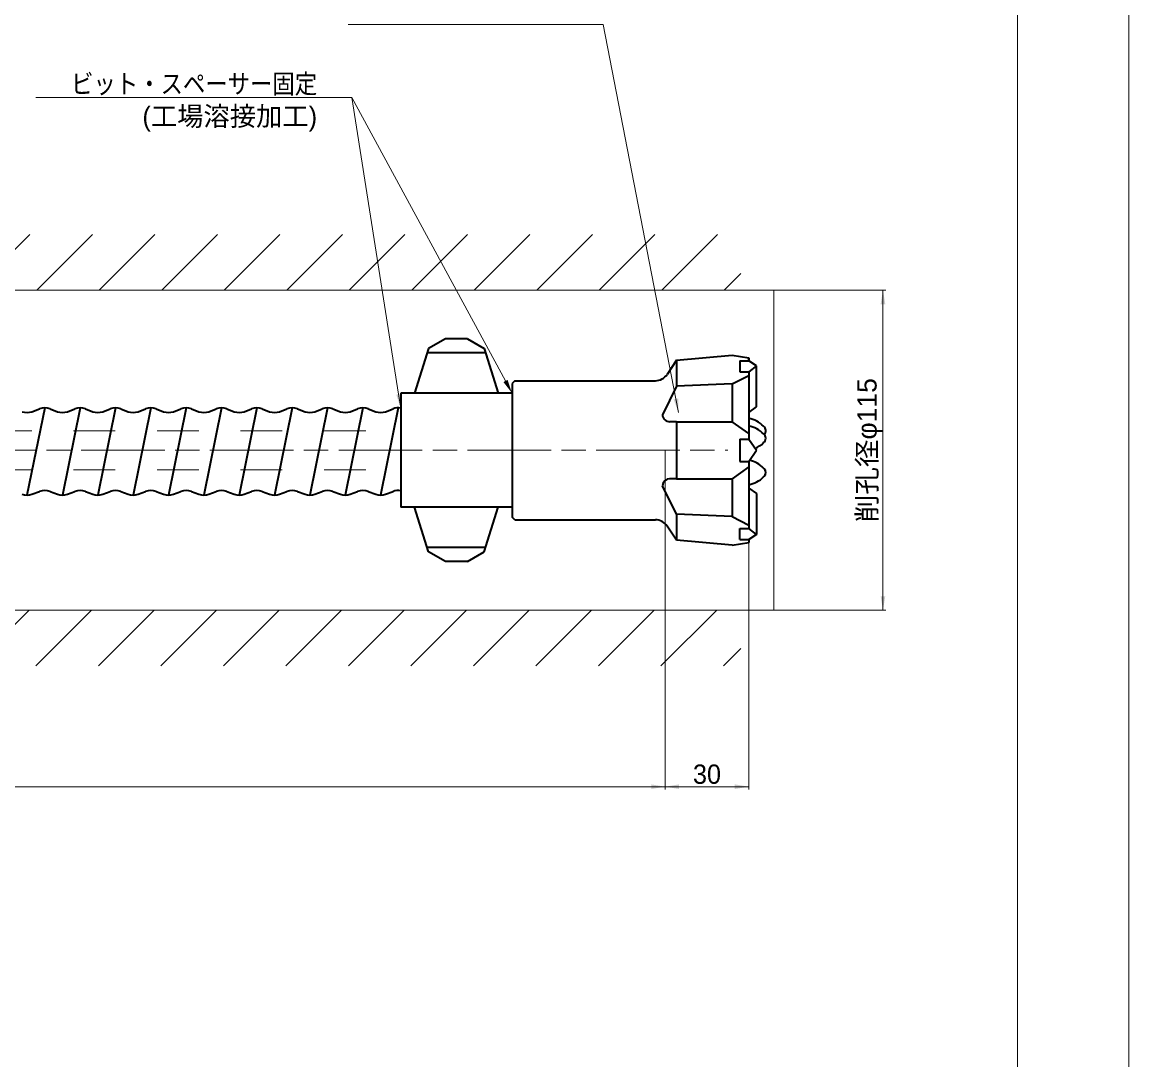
# Model space of a CAD drawing. Units: millimetres at full size, sheet at 1:2.5; details may follow other scales. Extents: x 2197 to 3877, y 1207 to 2409.
# Drawn here: x 3479 to 3876.5, y 1808.9 to 2181.8 of the extents above; entities that cross this region are included whole.
import ezdxf
from ezdxf.enums import TextEntityAlignment as Align

# ---------------------------------------------------------------- set-up
doc = ezdxf.new("R2010")
doc.units = ezdxf.units.MM
doc.header["$LTSCALE"] = 2.5
doc.linetypes.add('CHAIN', pattern=[18.5, 12, -1.5, 3.5, -1.5])
doc.linetypes.add('DASHED_SPACED', pattern=[12, 6, -6])
for name, color, linetype, lineweight in [('1外形線', 7, 'Continuous', 35), ('2細い実線', 3, 'Continuous', 20), ('3隠れ線', 2, 'DASHED_SPACED', 13), ('4中心線', 1, 'CHAIN', 15), ('6寸法線', 4, 'Continuous', 13), ('7 枠・タイトル', 7, 'Continuous', 13)]:
    doc.layers.add(name, color=color, linetype=linetype, lineweight=lineweight)
doc.styles.add('ＭＳ Ｐゴシック', font='')
doc.styles.get('ＭＳ Ｐゴシック').set_extended_font_data('MS PGothic')
pattern_1 = [(45, (2730.915, 2140.355), (-11.22532, 11.22532), [])]

# ---------------------------------------------------------------- blocks, each defined once
blk = doc.blocks.new('filled_arrow')
at = {"color": 0, "linetype": 'Continuous', "lineweight": -2}
blk.add_solid([(7.5, 1.25), (0, 0), (7.5, -1.25)], dxfattribs=at)

msp = doc.modelspace()

# ---------------------------------------------------------------- hatches: boundary and pattern name
at = {"layer": '2細い実線', "lineweight": 13}
h = msp.add_hatch(dxfattribs=at)
h.set_pattern_fill('USER', color=256, style=0, pattern_type=2)
h.set_pattern_definition(pattern_1)
h.paths.add_polyline_path([(2603.108, 2085.479), (2603.108, 2105.479), (3737.197, 2105.479), (3737.197, 2085.479), (3287.457, 2085.479), (3287.457, 2092.979), (3277.457, 2092.979), (3277.457, 2085.479)])
h = msp.add_hatch(dxfattribs=at)
h.set_pattern_fill('USER', color=256, style=0, pattern_type=2)
h.set_pattern_definition(pattern_1)
h.paths.add_polyline_path([(2603.279, 1950.479), (2603.214, 1970.479), (3277.457, 1970.479), (3277.457, 1962.979), (3287.457, 1962.979), (3287.457, 1970.479), (3737.197, 1970.479), (3737.197, 1950.479)])

# ---------------------------------------------------------------- linework, layer by layer
at = {"layer": '1外形線'}
for p, q in [((3631.017, 2067.979), (3624.99, 2064.5)), ((3638.963, 2067.979), (3631.017, 2067.979)), ((3638.963, 2067.979), (3644.99, 2064.5)), ((3624.99, 2064.5), (3619.99, 2048.479)), ((3644.99, 2064.5), (3649.99, 2048.479)), ((3645.465, 2062.979), (3624.516, 2062.979)), ((3713.99, 2060.339), (3710.687, 2055.255)), ((3713.99, 2060.339), (3733.99, 2062.089)), ((3713.99, 2060.339), (3713.99, 2050.971)), ((3733.99, 2062.089), (3739.99, 2061.198)), ((3736.79, 2060.099), (3739.99, 2060.099)), ((3736.79, 2060.099), (3736.79, 2056.102)), ((3739.99, 2061.198), (3739.99, 2060.099)), ((3739.99, 2061.198), (3739.99, 2060.099)), ((3739.99, 2060.099), (3739.99, 2061.198)), ((3742.79, 2058.299), (3739.99, 2060.099)), ((3736.79, 2056.102), (3739.99, 2056.102)), ((3742.79, 2058.299), (3739.99, 2056.102)), ((3739.99, 2056.102), (3739.99, 2031.979)), ((3739.99, 2056.102), (3739.99, 2031.979)), ((3742.79, 2043.585), (3742.79, 2058.294)), ((3655.99, 2052.979), (3654.99, 2051.979)), ((3654.99, 2051.979), (3654.99, 2003.979)), ((3655.99, 2052.979), (3706.494, 2052.979)), ((3733.99, 2051.844), (3713.99, 2050.971)), ((3733.99, 2051.844), (3739.99, 2054.853)), ((3733.99, 2051.844), (3739.99, 2054.853)), ((3733.99, 2051.844), (3733.99, 2038.236)), ((3654.99, 2048.479), (3614.99, 2048.479)), ((3614.99, 2048.479), (3614.99, 2007.479)), ((3654.99, 2048.479), (3654.99, 2007.479)), ((3713.99, 2050.971), (3708.99, 2040.735)), ((3487.125, 2043.193), (3480.764, 2011.853)), ((3499.814, 2043.193), (3493.464, 2011.853)), ((3512.525, 2043.193), (3506.164, 2011.853)), ((3525.214, 2043.193), (3518.864, 2011.853)), ((3537.925, 2043.193), (3531.564, 2011.853)), ((3550.614, 2043.193), (3544.264, 2011.853)), ((3563.325, 2043.193), (3556.964, 2011.853)), ((3576.014, 2043.193), (3569.664, 2011.853)), ((3588.725, 2043.193), (3582.364, 2011.853)), ((3601.414, 2043.193), (3595.064, 2011.853)), ((3614.125, 2043.193), (3607.764, 2011.853)), ((3739.99, 2041.574), (3742.79, 2043.585)), ((3482.555, 2041.835), (3485.219, 2042.874)), ((3489.056, 2042.882), (3491.718, 2041.835)), ((3495.255, 2041.835), (3497.919, 2042.874)), ((3501.756, 2042.882), (3504.418, 2041.835)), ((3507.955, 2041.835), (3510.619, 2042.874)), ((3514.456, 2042.882), (3517.118, 2041.835)), ((3520.655, 2041.835), (3523.319, 2042.874)), ((3527.156, 2042.882), (3529.818, 2041.835)), ((3533.355, 2041.835), (3536.019, 2042.874)), ((3539.856, 2042.882), (3542.518, 2041.835)), ((3546.055, 2041.835), (3548.719, 2042.874)), ((3552.556, 2042.882), (3555.218, 2041.835)), ((3558.755, 2041.835), (3561.419, 2042.874)), ((3565.256, 2042.882), (3567.918, 2041.835)), ((3571.455, 2041.835), (3574.119, 2042.874)), ((3577.956, 2042.882), (3580.618, 2041.835)), ((3584.155, 2041.835), (3586.819, 2042.874)), ((3590.656, 2042.882), (3593.318, 2041.835)), ((3596.855, 2041.835), (3599.519, 2042.874)), ((3603.356, 2042.882), (3606.018, 2041.835)), ((3609.555, 2041.835), (3612.219, 2042.874)), ((3713.99, 2038.236), (3711.489, 2038.236)), ((3713.99, 2038.236), (3713.99, 2017.723)), ((3713.99, 2038.236), (3733.99, 2038.236)), ((3739.99, 2033.979), (3733.99, 2038.236)), ((3736.79, 2031.979), (3739.99, 2031.979)), ((3736.79, 2031.979), (3736.79, 2023.979)), ((3739.99, 2031.979), (3742.77, 2027.979)), ((3739.99, 2023.979), (3742.77, 2027.979)), ((3736.79, 2023.979), (3739.99, 2023.979)), ((3739.99, 2023.979), (3739.99, 1999.856)), ((3739.99, 2023.979), (3739.99, 1999.856)), ((3739.99, 2021.979), (3733.99, 2017.723)), ((3713.99, 2017.723), (3711.489, 2017.723)), ((3713.99, 2017.723), (3733.99, 2017.723)), ((3733.99, 2017.723), (3733.99, 2004.114)), ((3482.555, 2012.145), (3485.219, 2013.184)), ((3489.056, 2013.192), (3491.718, 2012.145)), ((3495.255, 2012.145), (3497.919, 2013.184)), ((3501.756, 2013.192), (3504.418, 2012.145)), ((3507.955, 2012.145), (3510.619, 2013.184)), ((3514.456, 2013.192), (3517.118, 2012.145)), ((3520.655, 2012.145), (3523.319, 2013.184)), ((3527.156, 2013.192), (3529.818, 2012.145)), ((3533.355, 2012.145), (3536.019, 2013.184)), ((3539.856, 2013.192), (3542.518, 2012.145)), ((3546.055, 2012.145), (3548.719, 2013.184)), ((3552.556, 2013.192), (3555.218, 2012.145)), ((3558.755, 2012.145), (3561.419, 2013.184)), ((3565.256, 2013.192), (3567.918, 2012.145)), ((3571.455, 2012.145), (3574.119, 2013.184)), ((3577.956, 2013.192), (3580.618, 2012.145)), ((3584.155, 2012.145), (3586.819, 2013.184)), ((3590.656, 2013.192), (3593.318, 2012.145)), ((3596.855, 2012.145), (3599.519, 2013.184)), ((3603.356, 2013.192), (3606.018, 2012.145)), ((3609.555, 2012.145), (3612.219, 2013.184)), ((3713.99, 2004.988), (3708.99, 2015.224)), ((3739.99, 2014.384), (3742.77, 2012.388)), ((3742.77, 2012.388), (3742.77, 1997.659)), ((3654.99, 2007.479), (3614.99, 2007.479)), ((3624.99, 1991.459), (3619.99, 2007.479)), ((3644.99, 1991.459), (3649.99, 2007.479)), ((3655.99, 2002.979), (3654.99, 2003.979)), ((3713.99, 2004.988), (3713.99, 1995.62)), ((3733.99, 2004.114), (3713.99, 2004.988)), ((3733.99, 2004.114), (3739.99, 2001.106)), ((3655.99, 2002.979), (3706.494, 2002.979)), ((3713.99, 1995.62), (3710.687, 2000.704)), ((3736.79, 1999.856), (3739.99, 1999.856)), ((3736.79, 1995.86), (3736.79, 1999.856)), ((3742.77, 1997.659), (3739.99, 1999.856)), ((3713.99, 1997.979), (3713.99, 1995.882)), ((3733.99, 1993.87), (3713.99, 1995.62)), ((3736.79, 1995.86), (3739.99, 1995.86)), ((3742.77, 1997.659), (3739.99, 1995.86)), ((3739.99, 1995.86), (3739.99, 1994.76)), ((3739.99, 1995.86), (3739.99, 1994.76)), ((3645.465, 1992.979), (3624.516, 1992.979)), ((3631.017, 1987.979), (3624.99, 1991.459)), ((3638.963, 1987.979), (3644.99, 1991.459)), ((3733.99, 1993.87), (3739.99, 1994.76)), ((3638.963, 1987.979), (3631.017, 1987.979))]:
    msp.add_line(p, q, dxfattribs=at)
for centre, radius, start, end in [((3706.494, 2057.979), 5, 270, 326.98559), ((3487.148, 2037.193), 6, 71.46161, 108.75705), ((3499.848, 2037.193), 6, 71.46161, 108.75705), ((3512.548, 2037.193), 6, 71.46161, 108.75705), ((3525.248, 2037.193), 6, 71.46161, 108.75705), ((3537.948, 2037.193), 6, 71.46161, 108.75705), ((3550.648, 2037.193), 6, 71.46161, 108.75705), ((3563.348, 2037.193), 6, 71.46161, 108.75705), ((3576.048, 2037.193), 6, 71.46161, 108.75705), ((3588.748, 2037.193), 6, 71.46161, 108.75705), ((3601.448, 2037.193), 6, 71.46161, 108.75705), ((3614.148, 2037.193), 6, 81.93363, 108.75705), ((3480.787, 2047.043), 5.5, 251.24295, 288.75705), ((3493.487, 2047.043), 5.5, 251.24295, 288.75705), ((3506.187, 2047.043), 5.5, 251.24295, 288.75705), ((3518.887, 2047.043), 5.5, 251.24295, 288.75705), ((3531.587, 2047.043), 5.5, 251.24295, 288.75705), ((3544.287, 2047.043), 5.5, 251.24295, 288.75705), ((3556.987, 2047.043), 5.5, 251.24295, 288.75705), ((3569.687, 2047.043), 5.5, 251.24295, 288.75705), ((3582.387, 2047.043), 5.5, 251.24295, 288.75705), ((3595.087, 2047.043), 5.5, 251.24295, 288.75705), ((3607.787, 2047.043), 5.5, 251.24295, 288.75705), ((3711.567, 2040.813), 2.578, 181.72383, 271.72383), ((3738.202, 2029.56), 10, 44.72596, 79.69931), ((3738.202, 2026.84), 10, 44.72596, 79.69931), ((3744.09, 2035.01), 2, 317.15038, 52.53092), ((3744.09, 2032.289), 2, 307.46908, 52.53092), ((3738.202, 2037.739), 10, 294.31832, 315.27404), ((3738.202, 2014.53), 10, 44.72596, 78.30909), ((3744.09, 2019.979), 2, 307.46908, 52.53092), ((3744.09, 2019.979), 2, 316.56746, 43.43254), ((3711.567, 2015.146), 2.578, 88.27617, 178.27617), ((3738.202, 2025.429), 10, 280.30069, 315.27404), ((3480.787, 2017.353), 5.5, 251.24295, 288.75705), ((3487.148, 2007.503), 6, 71.46161, 108.75705), ((3493.487, 2017.353), 5.5, 251.24295, 288.75705), ((3499.848, 2007.503), 6, 71.46161, 108.75705), ((3506.187, 2017.353), 5.5, 251.24295, 288.75705), ((3512.548, 2007.503), 6, 71.46161, 108.75705), ((3518.887, 2017.353), 5.5, 251.24295, 288.75705), ((3525.248, 2007.503), 6, 71.46161, 108.75705), ((3531.587, 2017.353), 5.5, 251.24295, 288.75705), ((3537.948, 2007.503), 6, 71.46161, 108.75705), ((3544.287, 2017.353), 5.5, 251.24295, 288.75705), ((3550.648, 2007.503), 6, 71.46161, 108.75705), ((3556.987, 2017.353), 5.5, 251.24295, 288.75705), ((3563.348, 2007.503), 6, 71.46161, 108.75705), ((3569.687, 2017.353), 5.5, 251.24295, 288.75705), ((3576.048, 2007.503), 6, 71.46161, 108.75705), ((3582.387, 2017.353), 5.5, 251.24295, 288.75705), ((3588.748, 2007.503), 6, 71.46161, 108.75705), ((3595.087, 2017.353), 5.5, 251.24295, 288.75705), ((3601.448, 2007.503), 6, 71.46161, 108.75705), ((3607.787, 2017.353), 5.5, 251.24295, 288.75705), ((3614.148, 2007.503), 6, 81.93363, 108.75705), ((3706.494, 1997.979), 5, 33.01441, 90)]:
    msp.add_arc(centre, radius, start, end, dxfattribs=at)
at = {"layer": '2細い実線'}
for p, q in [((3748.986, 2085.479), (3287.457, 2085.479)), ((3748.986, 1970.479), (3748.986, 2085.479)), ((3748.986, 1970.479), (3287.457, 1970.479))]:
    msp.add_line(p, q, dxfattribs=at)
at = {"layer": '3隠れ線'}
for p, q in [((3287.457, 2034.979), (3614.99, 2034.979)), ((3287.457, 2020.979), (3614.99, 2020.979))]:
    msp.add_line(p, q, dxfattribs=at)
at = {"layer": '4中心線'}
msp.add_line((2436.477, 2027.979), (3732.457, 2027.979), dxfattribs=at)
at = {"layer": '6寸法線'}
for p, q in [((3749.048, 2085.479), (3789.199, 2085.479)), ((3788.199, 2085.479), (3788.199, 1970.479)), ((3709.99, 2027.917), (3709.99, 1906.06)), ((3709.99, 2027.917), (3709.99, 1906.06)), ((3739.99, 1994.698), (3739.99, 1906.06)), ((3749.048, 1970.479), (3789.199, 1970.479)), ((3709.99, 1907.06), (2436.477, 1907.06)), ((3709.99, 1907.06), (3739.99, 1907.06))]:
    msp.add_line(p, q, dxfattribs=at)
for points in [[(3714.792, 2041.488), (3713.837, 2046.396), (3687.671, 2180.946), (3596.136, 2180.946)], [(3614.99, 2043.134), (3614.215, 2048.073), (3597.476, 2154.719), (3483.909, 2154.719)], [(3654.99, 2048.479), (3652.61, 2052.876), (3597.476, 2154.719)]]:
    msp.add_lwpolyline(points, dxfattribs=at)
at = {"layer": '7 枠・タイトル'}
for p, q in [((3876.512, 2409.457), (3876.512, 1221.457)), ((3836.512, 2369.457), (3836.512, 1261.457))]:
    msp.add_line(p, q, dxfattribs=at)

# ---------------------------------------------------------------- block references
at = {"layer": '6寸法線', "xscale": 0.667, "yscale": 0.667}
for p, rotation in [((3788.199, 2085.479), 270), ((3654.99, 2048.479), 118.4), ((3614.99, 2043.134), 98.9), ((3714.792, 2041.488), 101), ((3788.199, 1970.479), 90), ((3709.99, 1907.06), 180), ((3739.99, 1907.06), 180)]:
    msp.add_blockref('filled_arrow', p, dxfattribs=dict(at, rotation=rotation))
msp.add_blockref('filled_arrow', (3709.99, 1907.06), dxfattribs=at)

# ---------------------------------------------------------------- texts
at = {"layer": '6寸法線', "style": 'ＭＳ Ｐゴシック', "width": 0.85}
msp.add_text('ビット・スペーサー固定', height=6.928, dxfattribs=at).set_placement((3584.967, 2159.686), align=Align.MIDDLE_RIGHT)
at = {"layer": '6寸法線', "style": 'ＭＳ Ｐゴシック'}
msp.add_text('(工場溶接加工)', height=6.928, dxfattribs=at).set_placement((3584.967, 2148.027), align=Align.MIDDLE_RIGHT)
at = {"layer": '6寸法線', "style": 'ＭＳ Ｐゴシック', "width": 1.05}
msp.add_text('削孔径φ115', height=6.928, rotation=90, dxfattribs=at).set_placement((3782.446, 2027.979), align=Align.MIDDLE_CENTER)
at = {"layer": '6寸法線', "style": 'ＭＳ Ｐゴシック'}
msp.add_text('30', height=6.928, dxfattribs=at).set_placement((3724.99, 1911.56), align=Align.MIDDLE_CENTER)

doc.saveas('drawing.dxf')
